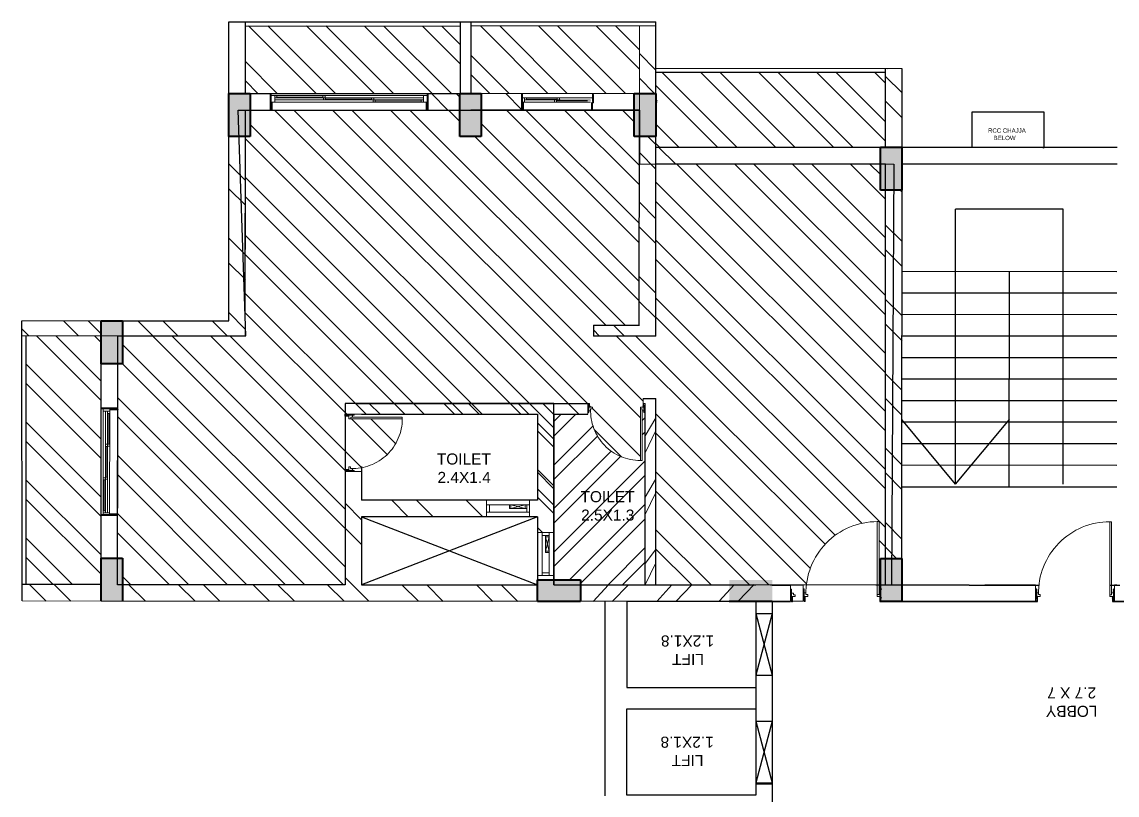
# Model space of a CAD drawing. Header units: metres. Extents: x 29392 to 32022, y 3934 to 33962.
# Drawn here: x 29439.86 to 29455.12, y 4133.98 to 4144.76 of the extents above; entities that cross this region are included whole.
import ezdxf

# ---------------------------------------------------------------- set-up
doc = ezdxf.new("R2010")
doc.units = ezdxf.units.M
doc.linetypes.add('DASHED2', pattern=[9.524999999999999, 6.35, -3.175])
doc.linetypes.add('HIDDEN2', pattern=[4.762499999999999, 3.175, -1.5875])
for name, color, linetype, lineweight in [('COLUMN', 7, 'Continuous', 40), ('DOOR', 7, 'Continuous', 20), ('finiture', 7, 'Continuous', 20), ('text', 7, 'Continuous', 5)]:
    doc.layers.add(name, color=color, linetype=linetype, lineweight=lineweight)
doc.styles.add('Annotative', font='arial.ttf')
doc.styles.get("Standard").update_dxf_attribs({"font": 'arial.ttf'})

msp = doc.modelspace()

# ---------------------------------------------------------------- hatches: boundary and pattern name
h = msp.add_hatch()
h.set_pattern_fill('ANSI31', color=256, scale=0.002, angle=179.9774052925847)
h.set_pattern_definition([(224.9774052925846, (29612.70152854758, 4261.388716914102), (0.004488357020291439, -0.004491898402502061), [])])
h.paths.add_polyline_path([(29447.76232834742, 4139.317852231434, -1), (29447.75032834835, 4139.317856963658), (29447.75036422361, 4139.408829633532), (29447.76236422268, 4139.408824901308)])
h.paths.add_polyline_path([(29447.77435563513, 4139.387046218675), (29447.76235563608, 4139.3870509509), (29447.76236422268, 4139.408824901308), (29447.76237608792, 4139.438912814076), (29447.77437608698, 4139.438908081851)])
h.paths.add_polyline_path([(29448.54330062815, 4139.317544253405, -1), (29448.5313006291, 4139.317548985629), (29448.53133650435, 4139.408521655503), (29448.54333650341, 4139.408516923279)])
h.paths.add_polyline_path([(29448.53132791775, 4139.386747705095), (29448.51932791869, 4139.38675243732), (29448.51934837052, 4139.438614300503), (29448.53134836959, 4139.438609568278)])
h = msp.add_hatch()
h.set_pattern_fill('ANSI31', color=256, scale=0.002, angle=89.97740529258469)
h.set_pattern_definition([(134.9774052925845, (29483.02384148084, 3981.717169228963), (-0.004491898402502061, -0.004488357020291439), [])])
h.paths.add_polyline_path([(29444.48755458879, 4138.505718003289, -1), (29444.48754985657, 4138.493718004218), (29444.39657718671, 4138.493753879477), (29444.39658191893, 4138.505753878548)])
h.paths.add_polyline_path([(29444.41836060156, 4138.517745290999), (29444.41835586933, 4138.505745291943), (29444.39658191893, 4138.505753878548), (29444.36649400616, 4138.505765743779), (29444.36649873838, 4138.517765742836)])
h.paths.add_polyline_path([(29444.48786256682, 4139.286690284018, -1), (29444.4878578346, 4139.274690284961), (29444.39688516472, 4139.27472616022), (29444.39688989695, 4139.286726159276)])
h.paths.add_polyline_path([(29444.41865911514, 4139.274717573622), (29444.41865438291, 4139.262717574551), (29444.36679251972, 4139.26273802638), (29444.36679725196, 4139.274738025451)])
at = {"transparency": 33554669}
h = msp.add_hatch(dxfattribs=at)
h.set_pattern_fill('ANSI32', color=256, scale=0.045)
h.set_pattern_definition([(45, (0, 0), (-0.3030836440860839, 0.303083644086084), []), (45, (0.20205585, 0), (-0.3030836440860839, 0.303083644086084), [])])
h.paths.add_polyline_path([(29448.54330062816, 4139.317544253405, -1), (29448.53130062909, 4139.317548985622), (29448.53130820015, 4139.336747708985), (29448.50630820209, 4139.336757567784), (29448.50603452178, 4138.642757621747), (29448.48103452358, 4138.642767480551, -0.4140415104518819), (29447.78690044272, 4139.337041267713), (29447.76233591848, 4139.337050954789), (29447.76232834741, 4139.317852231434, -1), (29447.75032834835, 4139.317856963651), (29447.75031693604, 4139.288917557969), (29447.27677553901, 4139.289104299992), (29447.27586457489, 4136.979076794298), (29447.64574577863, 4136.979076794298), (29447.64574577863, 4136.908958506563), (29448.54583688237, 4136.908603553784)])
h.paths.add_polyline_path([(29447.61051331893, 4137.718176355536), (29448.42982539929, 4137.717530160626), (29448.43027899887, 4138.292650163653), (29447.61096691851, 4138.293296358564)], flags=24)
h = msp.add_hatch()
h.set_pattern_fill('ANSI31', color=256, scale=0.002, angle=-0.0225947074153732)
h.set_pattern_definition([(44.97740529258455, (29215.54337151002, 4107.038523153496), (-0.004488357020291439, 0.004491898402502061), [])])
h.paths.add_polyline_path([(29453.9929739159, 4136.725964735808), (29454.00497391497, 4136.725960003583), (29454.00502144035, 4136.846475129758, 1), (29453.99302144128, 4136.846479861983)])
h.paths.add_polyline_path([(29454.00495444203, 4136.676580412422), (29454.01695444107, 4136.676575680198), (29454.01698250062, 4136.747729221759), (29454.00498250157, 4136.747733953984)])
h.paths.add_polyline_path([(29455.07342729593, 4136.747312610583), (29455.06142729687, 4136.747317342808), (29455.06139923733, 4136.676163801247), (29455.07339923638, 4136.676159069022)])
h.paths.add_polyline_path([(29455.08546623379, 4136.846049054133, 1), (29455.07346623472, 4136.846053786358), (29455.07341870933, 4136.725538660176), (29455.0854187084, 4136.725533927951)])
at = {"layer": 'COLUMN'}
h = msp.add_hatch(color=256, dxfattribs=at)
h.dxf.hatch_style = 1
h.paths.add_polyline_path([(29443.04383956203, 4143.160757485777), (29442.74383956203, 4143.160757485777), (29442.74383956203, 4143.760757485783), (29443.04383956203, 4143.760757485783)])
h = msp.add_hatch(color=256, dxfattribs=at)
h.dxf.hatch_style = 1
h.paths.add_polyline_path([(29446.26458519145, 4143.161979683122), (29445.96458519145, 4143.161979683122), (29445.96458519145, 4143.761979683128), (29446.26458519145, 4143.761979683128)])
h = msp.add_hatch(color=256, dxfattribs=at)
h.dxf.hatch_style = 1
h.paths.add_polyline_path([(29448.69458519146, 4143.161979683122), (29448.39458519145, 4143.161979683122), (29448.39458519145, 4143.761979683128), (29448.69458519146, 4143.761979683128)])
h = msp.add_hatch(color=256, dxfattribs=at)
h.dxf.hatch_style = 1
h.paths.add_polyline_path([(29452.12615052026, 4142.411979605349), (29451.82615052026, 4142.411979605349), (29451.82615052026, 4143.011979605348), (29452.12615052026, 4143.011979605348)])
h = msp.add_hatch(color=256, dxfattribs=at)
h.dxf.hatch_style = 1
h.paths.add_polyline_path([(29441.2657467708, 4139.990173982114), (29440.9657467708, 4139.990173982114), (29440.9657467708, 4140.590173982113), (29441.2657467708, 4140.590173982113)])
h = msp.add_hatch(color=256, dxfattribs=at)
h.dxf.hatch_style = 1
h.paths.add_polyline_path([(29441.2657467708, 4136.68159276004), (29440.9657467708, 4136.68159276004), (29440.9657467708, 4137.281592760039), (29441.2657467708, 4137.281592760039)])
h = msp.add_hatch(color=256, dxfattribs=at)
h.dxf.hatch_style = 1
h.paths.add_polyline_path([(29452.12614867895, 4136.67731040228), (29451.82614867895, 4136.67731040228), (29451.82614867895, 4137.277310402278), (29452.12614867895, 4137.277310402278)])
h = msp.add_hatch(color=256, dxfattribs=at)
h.dxf.hatch_style = 1
h.paths.add_polyline_path([(29447.04574577863, 4136.679076794295), (29447.04574577863, 4136.979076794298), (29447.64574577863, 4136.979076794298), (29447.64574577863, 4136.679076794295)])
h = msp.add_hatch(color=256, dxfattribs=at)
h.dxf.hatch_style = 1
h.paths.add_polyline_path([(29449.7199741483, 4136.978552072476), (29449.7199741483, 4136.678552072481), (29450.3199741483, 4136.678552072481), (29450.3199741483, 4136.978552072476)])
at = {"layer": 'DOOR'}
h = msp.add_hatch(dxfattribs=at)
h.set_pattern_fill('ANSI31', color=256, scale=0.001, angle=-0.0225947074153732)
h.set_pattern_definition([(44.97740529258455, (29237.46157067645, 4111.171574818865), (-0.002244178510145719, 0.00224594920125103), [])])
h.paths.add_polyline_path([(29443.336511867, 4143.753589835818, 1), (29443.32451186793, 4143.753594568043), (29443.32446434254, 4143.633079441868), (29443.33646434161, 4143.633074709644)])
h.paths.add_polyline_path([(29443.3484679551, 4143.6422354842), (29443.33646795604, 4143.642240216424), (29443.3364240451, 4143.530890597031, 1), (29443.34842404415, 4143.530885864813)])
h.paths.add_polyline_path([(29445.52023627499, 4143.752728679603, 1), (29445.50823627592, 4143.752733411828), (29445.50818875053, 4143.632218285653), (29445.5201887496, 4143.632213553428)])
h.paths.add_polyline_path([(29445.50819236496, 4143.641383792434), (29445.49619236589, 4143.641388524658), (29445.49614845495, 4143.530038905265, 1), (29445.50814845401, 4143.53003417304)])
h = msp.add_hatch(color=256, dxfattribs=at)
h.dxf.hatch_style = 1
h.paths.add_polyline_path([(29445.45820419941, 4143.671403507702), (29445.41820420251, 4143.671419281782), (29445.41820223076, 4143.666419282177), (29445.42703628902, 4143.666415798441), (29445.42702840198, 4143.646415800002), (29445.41819434371, 4143.64641928373), (29445.41819237195, 4143.641419284118), (29445.45819236885, 4143.641403510039)])
h.paths.add_polyline_path([(29444.78540494691, 4143.666668827085), (29444.79820227896, 4143.66666378043), (29444.79820425073, 4143.671663780042), (29444.75820425383, 4143.671679554122), (29444.75819242327, 4143.641679556458), (29444.79819242017, 4143.641663782379), (29444.79819439192, 4143.64666378199), (29444.78539705987, 4143.646668828638)])
h.paths.add_polyline_path([(29444.76461798567, 4143.701677027188), (29444.7246179888, 4143.701692801267), (29444.72461601704, 4143.696692801655), (29444.7334500753, 4143.696689317927), (29444.73344218826, 4143.676689319487), (29444.72460812999, 4143.676692803216), (29444.72460615823, 4143.671692803604), (29444.76460615511, 4143.671677029517)])
h.paths.add_polyline_path([(29444.09181873318, 4143.696942346571), (29444.10461606524, 4143.696937299916), (29444.104618037, 4143.701937299527), (29444.06461804012, 4143.701953073607), (29444.06460620955, 4143.671953075936), (29444.10460620643, 4143.671937301857), (29444.10460817819, 4143.676937301469), (29444.09181084614, 4143.676942348124)])
h.paths.add_polyline_path([(29444.08650338942, 4143.731944445412), (29444.04650339251, 4143.731960219491), (29444.04650142075, 4143.726960219879), (29444.05533547902, 4143.726956736151), (29444.05532759199, 4143.706956737704), (29444.04649353371, 4143.706960221432), (29444.04649156195, 4143.701960221821), (29444.08649155885, 4143.701944447741)])
h.paths.add_polyline_path([(29443.4137041369, 4143.727209764787), (29443.42650146897, 4143.727204718132), (29443.42650344072, 4143.732204717744), (29443.38650344383, 4143.732220491831), (29443.38649161327, 4143.70222049416), (29443.42649161016, 4143.702204720081), (29443.42649358193, 4143.707204719693), (29443.41369624987, 4143.707209766348)])
h = msp.add_hatch(dxfattribs=at)
h.set_pattern_fill('ANSI31', color=256, scale=0.001, angle=-0.0225947074153732)
h.set_pattern_definition([(44.97740529258455, (29254.16317061702, 4111.134988506215), (-0.002244178510145719, 0.00224594920125103), [])])
h.paths.add_polyline_path([(29446.84044273898, 4143.752208053469, 1), (29446.82844273991, 4143.752212785694), (29446.82839521452, 4143.631697659512), (29446.84039521359, 4143.631692927287)])
h.paths.add_polyline_path([(29446.8523988271, 4143.640853701851), (29446.84039882803, 4143.640858434075), (29446.84035491708, 4143.529508814681, 1), (29446.85235491615, 4143.529504082457)])
h.paths.add_polyline_path([(29447.82630495122, 4143.751819276673, 1), (29447.81430495215, 4143.751824008898), (29447.81425742676, 4143.631308882723), (29447.82625742583, 4143.631304150498)])
h.paths.add_polyline_path([(29447.81426104121, 4143.640474389504), (29447.80226104214, 4143.640479121728), (29447.80221713118, 4143.529129502342, 1), (29447.81421713025, 4143.529124770117)])
h = msp.add_hatch(dxfattribs=at)
h.set_pattern_fill('ANSI31', color=256, scale=0.001, angle=-90.02259470741538)
h.set_pattern_definition([(314.9774052925846, (29404.5077694031, 4345.983073498181), (0.002245949201251031, 0.002244178510145719), [])])
h.paths.add_polyline_path([(29440.97329194057, 4137.890185755627, 1), (29440.97328720835, 4137.878185756555), (29441.09380233452, 4137.878138231164), (29441.09380706675, 4137.890138230236)])
h.paths.add_polyline_path([(29441.08464629218, 4137.902141843741), (29441.08464155996, 4137.890141844669), (29441.19599117935, 4137.890097933727, 1), (29441.19599591158, 4137.902097932783)])
h.paths.add_polyline_path([(29440.97387705037, 4139.373910218033, 1), (29440.97387231814, 4139.361910218977), (29441.09438744432, 4139.361862693586), (29441.09439217654, 4139.373862692642)])
h.paths.add_polyline_path([(29441.08522193753, 4139.36186630802), (29441.08521720531, 4139.349866308949), (29441.1965668247, 4139.349822398006, 1), (29441.19657155692, 4139.361822397077)])
at = {"layer": 'text'}
h = msp.add_hatch(dxfattribs=at)
h.set_pattern_fill('ANSI32', color=256, scale=0.077, angle=-90.00000000000001)
h.set_pattern_definition([(314.9999999999999, (25705.78747059502, 33379.78077223834), (0.5186097909917439, 0.5186097909917434), []), (314.9999999999999, (25705.78747059502, 33379.43503222834), (0.5186097909917439, 0.5186097909917434), [])])
h.paths.add_polyline_path([(29452.12802858003, 4142.411979605349), (29452.12600371266, 4137.277310402278), (29451.89600369478, 4137.277310402278), (29451.89802856214, 4142.411979605349)])
h.paths.add_polyline_path([(29446.82630781648, 4143.759282186242), (29446.82621711551, 4143.529282204123), (29446.26458519145, 4143.529503684826), (29446.26458519145, 4143.759503702713)])
h.paths.add_polyline_path([(29445.96458519145, 4143.759622008336), (29445.96458519145, 4143.529621990449), (29445.52228607245, 4143.529796412018), (29445.52237677342, 4143.75979639413)])
h.paths.add_polyline_path([(29448.69757250878, 4143.161979683122), (29448.69722667278, 4140.37854435599), (29447.82722674043, 4140.378887442253), (29447.82728589324, 4140.528887430592), (29448.46610278747, 4140.528635511837), (29448.46714125217, 4143.161979683122)])
h.paths.add_polyline_path([(29449.19708072365, 4143.008347206393), (29449.19699002268, 4142.778347224281), (29448.69752486772, 4142.778544189394), (29448.69755344474, 4143.008544196004)])
h.paths.add_polyline_path([(29440.9657467708, 4140.590173982113), (29440.9657467708, 4140.381461965953), (29439.86199074362, 4140.381414101845), (29439.86178373279, 4140.590173982113)])
h.paths.add_polyline_path([(29440.9657467708, 4136.914599166405), (29440.9657467708, 4136.68159276004), (29439.86565615537, 4136.685032971516), (29439.86542808227, 4136.915033079349)])
h.paths.add_polyline_path([(29444.3658372074, 4136.910251945257), (29444.36646028364, 4138.490251926596), (29444.59646026576, 4138.490161225629), (29444.59630252491, 4138.090161152541), (29446.33781422005, 4138.089474383822), (29446.33772351909, 4137.859474401703), (29444.59621182394, 4137.860161170422), (29444.59583718951, 4136.910161244297), (29447.04574577863, 4136.909195117798), (29447.04574577863, 4136.67919509991), (29441.2657467708, 4136.681474454417), (29441.2657467708, 4136.911474472297)])
h.paths.add_polyline_path([(29447.74686225985, 4139.438918931985), (29447.74680310705, 4139.288918943654), (29447.27677553899, 4139.289104299991), (29447.2761248581, 4137.639104324095), (29447.04612487599, 4137.639195025062), (29447.04621163344, 4137.859195007957), (29446.93772347244, 4137.859237790486), (29446.93781417341, 4138.089237772605), (29447.04630233441, 4138.089194990076), (29447.04677555688, 4139.289195000958), (29444.59680335197, 4139.290161152538), (29444.36680336986, 4139.290251853505), (29444.36686252267, 4139.440251841843), (29444.51686251101, 4139.440192689035)])
h.paths.add_polyline_path([(29452.1286970904, 4144.10719166942), (29452.12826519127, 4143.011979605348), (29451.89826517338, 4143.011979605348), (29451.8986971081, 4144.10728190394), (29451.92867572088, 4144.107270081811)])
h.paths.add_polyline_path([(29448.69776383469, 4144.701852090759), (29448.69764705752, 4143.761979683128), (29448.46737786341, 4143.761979683128), (29448.4677485398, 4144.701942797765)])
h.paths.add_polyline_path([(29442.97535803235, 4140.530732584433), (29442.97543462581, 4140.53073255685), (29442.97540885837, 4140.659617498946), (29442.97639518808, 4143.160757485777), (29442.74639517019, 4143.160757485777), (29442.74538145529, 4140.590173982113), (29441.2657467708, 4140.590173982113), (29441.2657467708, 4140.38147497538), (29442.97529890644, 4140.380800809973)])
h = msp.add_hatch(dxfattribs=at)
h.set_pattern_fill('ANSI32', color=256, scale=0.06, angle=-90.00000000000001)
h.set_pattern_definition([(314.9999999999999, (25788.73519781897, 33743.21432530724), (0.4041115254481121, 0.4041115254481118), []), (314.9999999999999, (25788.73519781897, 33742.94491750723), (0.4041115254481121, 0.4041115254481118), [])])
h.paths.add_polyline_path([(29447.77437608698, 4139.438908081851), (29447.77435563513, 4139.387046218675), (29447.81235563218, 4139.387031233302), (29447.81234577339, 4139.362031235243), (29447.78734577533, 4139.362041094042), (29447.78732637948, 4139.312856967641, 0.4038763918748877), (29448.48103452373, 4138.642767480553), (29448.48131806284, 4139.361767424642), (29448.48132792165, 4139.3867674227), (29448.51932791869, 4139.38675243732), (29448.51934837052, 4139.43861430051), (29448.51932076592, 4139.438614311395), (29448.51934837052, 4139.508614201754), (29448.69686218599, 4139.508544198812), (29448.69583687071, 4136.908544400983), (29450.2945562321, 4136.908544400983), (29450.75176627159, 4136.907813174796), (29450.57335763362, 4136.907852486613), (29450.5771101251, 4136.844279642057, -1), (29450.58911012417, 4136.844274909832), (29450.58909090298, 4136.795533730168), (29450.61409090104, 4136.795523871369), (29450.61408104224, 4136.770523873311), (29450.63908104029, 4136.770514014512), (29450.63907118149, 4136.745514016453), (29450.60492566282, 4136.681638469934), (29450.77567719104, 4136.681917530193), (29450.77570362804, 4136.748956612479), (29450.7517425687, 4136.847707252702), (29450.78842690605, 4136.798210574918, -0.4142135623801574), (29451.78255973633, 4137.791559637801), (29451.80755973446, 4137.791549779002), (29451.8073569431, 4137.277310402278), (29451.89600369478, 4137.277310402278), (29451.89802856214, 4142.411979605349), (29451.82615052026, 4142.411979605349), (29451.82615052026, 4142.777310409423), (29448.69752486772, 4142.778544189394), (29448.69722667278, 4140.37854435599), (29447.82722674043, 4140.378887442253), (29447.82728589324, 4140.528887430592), (29448.46610278747, 4140.528635511837), (29448.46714125217, 4143.161979683122), (29448.39458519145, 4143.161979683122), (29448.39458519145, 4143.528663714947), (29446.26458519145, 4143.529503684826), (29446.26458519145, 4143.161979683122), (29445.96458519145, 4143.161979683122), (29445.96458519145, 4143.529621990449), (29443.04383956203, 4143.530773792503), (29443.04383956203, 4143.160757485777), (29442.97639518808, 4143.160757485777), (29442.97540885837, 4140.659617498946), (29442.97529890644, 4140.38080080998), (29441.2657467708, 4140.38147497538), (29441.2657467708, 4139.990173982114), (29441.19705153449, 4139.990173982114), (29441.19598339991, 4137.281592760039), (29441.2657467708, 4137.281592760039), (29441.2657467708, 4136.911474472297), (29444.3658372074, 4136.910251945257), (29444.36647113378, 4138.517765753721), (29444.41836060156, 4138.517745290999), (29444.41837558693, 4138.555745288046), (29444.44337558499, 4138.555735429247), (29444.44336572618, 4138.530735431195), (29444.49254985214, 4138.530716035333, 0.4038763920556153), (29445.16263933967, 4139.224424179592), (29444.44363939558, 4139.224707718706), (29444.41863939753, 4139.224717577505), (29444.35041982147, 4139.274744483926), (29444.36679725195, 4139.274738025451), (29444.36680336986, 4139.290251853505), (29444.59680335197, 4139.290161152538), (29447.04677555688, 4139.289195000958), (29447.04630233441, 4138.089194990076), (29446.93781417341, 4138.089237772605), (29446.93772347244, 4137.859237790486), (29447.04621163344, 4137.859195007957), (29447.04612487599, 4137.639195025062), (29447.2761248581, 4137.639104324095), (29447.27677553899, 4139.289104299991), (29447.75031693604, 4139.288917557969), (29447.75037608884, 4139.4389175463)])
h.paths.add_polyline_path([(29451.82615052026, 4143.007310427303), (29451.82615052026, 4143.011979605348), (29451.89826517338, 4143.011979605348), (29451.89867585643, 4144.05339179968), (29448.69768342171, 4144.054654117659), (29448.69755344474, 4143.008544196004)])
h.paths.add_polyline_path([(29448.39458519145, 4143.761979683128), (29448.46737786341, 4143.761979683128), (29448.4677485398, 4144.701942797765), (29446.11774872252, 4144.702869525041), (29446.11737768068, 4143.761979683128), (29446.26458519145, 4143.761979683128), (29448.39458519145, 4143.758745551735)])
h.paths.add_polyline_path([(29445.96458519145, 4143.759622008336), (29445.96458519145, 4143.761979683128), (29445.96758626934, 4144.701745322709), (29442.97700334489, 4144.702924665238), (29442.97663181621, 4143.760800313896)])
h.paths.add_polyline_path([(29440.9657467708, 4136.914599166405), (29440.9657467708, 4137.281592760039), (29440.9657467708, 4140.381461965953), (29439.92243900822, 4140.381416723169), (29439.92243900822, 4136.915010596975)])

# ---------------------------------------------------------------- linework, layer by layer
for p, q in [((29442.74538145529, 4140.590174005549), (29442.74702571957, 4144.759707881109)), ((29442.74702571957, 4144.759707881109), (29448.69777087858, 4144.758544248689)), ((29442.97663134967, 4143.7596172579), (29442.97702570169, 4144.759617180149)), ((29442.97700334489, 4144.702924665238), (29445.9677482675, 4144.701745258826)), ((29445.96777109085, 4144.759620829725), (29445.96737673882, 4143.759620907484)), ((29446.11777107919, 4144.759561676918), (29446.11737672716, 4143.759561754676)), ((29448.69774852191, 4144.701852096798), (29446.11774872251, 4144.702869525041)), ((29448.69722667278, 4140.37854435599), (29448.69777087858, 4144.758544248689)), ((29451.92867572088, 4144.107270081811), (29448.69751454976, 4144.108544296876)), ((29452.1286970904, 4144.10719166942), (29448.69751454976, 4144.108544296869)), ((29451.89826332105, 4143.007282455917), (29451.89869710828, 4144.107282370387)), ((29452.12576705483, 4136.677192247153), (29452.1286970904, 4144.10719166942)), ((29451.89867585643, 4144.05339179968), (29448.69293612272, 4144.05465598977)), ((29442.87737697909, 4143.760839455244), (29445.96737673882, 4143.759620907484)), ((29448.46737654442, 4143.758635027414), (29446.11737672716, 4143.759561754676)), ((29442.87728627813, 4143.530839473133), (29445.96728603786, 4143.529620925365)), ((29442.97540885837, 4140.659617498946), (29442.9765406487, 4143.529617275788)), ((29448.46728584347, 4143.528635045295), (29446.11728602619, 4143.529561772557)), ((29448.46610278747, 4140.528635511837), (29448.46728584347, 4143.528635045295)), ((29451.89708051371, 4143.007282455917), (29448.69708076253, 4143.008544382406)), ((29455.12398506187, 4143.006139612597), (29452.12398529514, 4143.00732266868)), ((29451.89698981274, 4142.777282473806), (29448.69699006157, 4142.778544400295)), ((29451.89585777368, 4136.907282930239), (29451.89817262008, 4142.777282473806)), ((29455.12389436091, 4142.776139630478), (29452.12389459418, 4142.777322686568)), ((29452.87331787656, 4138.314583390318), (29452.87331787656, 4142.149753322105)), ((29454.37331787656, 4142.149753322105), (29452.87331787656, 4142.149753322105)), ((29454.37331787656, 4138.314583390318), (29454.37331787656, 4142.149753322105)), ((29455.12330283286, 4141.276139747119), (29452.12330306613, 4141.277322803202)), ((29453.62211989342, 4138.276731508427), (29453.6233029495, 4141.27673127516)), ((29455.12318452726, 4140.976139770442), (29452.12318476052, 4140.977322826526)), ((29439.86565615537, 4136.685032971516), (29439.86178373279, 4140.590173982113)), ((29440.9657467708, 4136.68159276004), (29440.9657467708, 4140.590173982113)), ((29440.9657467708, 4140.590173982113), (29442.74544089096, 4140.590173982113)), ((29455.12306622165, 4140.676139793773), (29452.12306645491, 4140.677322849857)), ((29447.82728589324, 4140.528887430592), (29447.82722674043, 4140.378887442253)), ((29447.82728589324, 4140.528887430592), (29448.46728584347, 4140.528635045295)), ((29439.92243900822, 4136.915010596967), (29439.92243900822, 4140.38147497538)), ((29441.19583745388, 4136.911502041185), (29441.1972058555, 4140.381502004631)), ((29448.69722667278, 4140.37854435599), (29447.82722674043, 4140.378887442253)), ((29455.12294791604, 4140.376139817097), (29452.12294814931, 4140.377322873181)), ((29455.12282961043, 4140.076139840428), (29452.12282984371, 4140.077322896504)), ((29455.12271130482, 4139.776139863752), (29452.12271153809, 4139.777322919836)), ((29448.51934837052, 4139.508614201754), (29448.69686218599, 4139.508544198812)), ((29448.69583687071, 4136.908544400983), (29448.69686218599, 4139.508544198812)), ((29444.36686252267, 4139.440251841843), (29444.36679251972, 4139.26273802638)), ((29444.51686251101, 4139.440192689035), (29447.77437608698, 4139.438908081851)), ((29448.54583688237, 4136.908603553784), (29448.54680304484, 4139.358603363282)), ((29455.12259299921, 4139.476139887076), (29452.12259323248, 4139.477322943159)), ((29444.36679251974, 4139.26273802638), (29444.36680336986, 4139.290251853505)), ((29444.59680335197, 4139.290161152538), (29447.04680316147, 4139.289194990073)), ((29447.04677555688, 4139.289195000958), (29447.04630233441, 4138.089194990076)), ((29447.27677553899, 4139.289104299991), (29447.27583698112, 4136.909104380858)), ((29447.27680314358, 4139.289104289106), (29447.75031693604, 4139.288917557969)), ((29452.87331787656, 4138.314583390318), (29452.12331787656, 4139.214583390312)), ((29452.87331787656, 4138.314583390318), (29453.62331787656, 4139.214583390312)), ((29455.12247469361, 4139.176139910407), (29452.12247492687, 4139.17732296649)), ((29455.122356388, 4138.876139933731), (29452.12235662127, 4138.877322989814)), ((29444.36649873838, 4138.587765644086), (29444.3658372074, 4136.910251945257)), ((29444.59648787035, 4138.560161115995), (29444.59630252491, 4138.090161152541)), ((29455.12223808239, 4138.576139957062), (29452.12223831566, 4138.577323013145)), ((29452.12212001006, 4138.277323036469), (29455.12211977678, 4138.276139980386)), ((29447.04630233441, 4138.089194990076), (29444.59630252491, 4138.090161152541)), ((29444.59621182394, 4137.860161170422), (29444.59583718951, 4136.910161244297)), ((29447.04621163344, 4137.859195007957), (29444.59583718951, 4136.910161244297)), ((29447.04621163344, 4137.859195007957), (29444.59621182394, 4137.860161170422)), ((29444.59621182394, 4137.860161170422), (29447.04583699901, 4136.909195081826)), ((29447.04621163344, 4137.859195007957), (29447.04583699901, 4136.909195081826)), ((29440.9657467708, 4136.914599166405), (29439.86574685634, 4136.915032953642)), ((29444.3658372074, 4136.910251945257), (29441.19583745388, 4136.911502041185)), ((29444.59583718951, 4136.910161244297), (29447.04583699901, 4136.909195081826)), ((29447.27583698112, 4136.909104380858), (29448.54583688237, 4136.908603553784)), ((29450.09120912, 4136.905404673926), (29447.99120912, 4136.905404673926)), ((29450.29467509076, 4136.907913893483), (29450.75176627159, 4136.907813174796)), ((29450.32006404758, 4136.90448628283), (29450.57335626676, 4136.904386396527)), ((29453.06465759922, 4136.906339390654), (29451.76474809802, 4136.906497095792)), ((29453.06465759922, 4136.906339390654), (29454.03578454654, 4136.906339390654)), ((29453.98926758294, 4136.906586616453), (29453.27951490079, 4136.906866508885)), ((29455.0234900046, 4136.906339390654), (29455.16465759922, 4136.906339390654)), ((29455.1215795145, 4136.90614008691), (29455.0892674974, 4136.906152829222)), ((29448.70862787306, 4136.678539338936), (29440.9657467708, 4136.68159276004)), ((29447.99111928802, 4133.968315794111), (29447.99111976678, 4136.67882228973)), ((29450.09123529099, 4136.678552072481), (29448.29120912001, 4136.678552072481)), ((29448.29120912001, 4136.678552072481), (29448.29120912001, 4135.478552072484)), ((29450.75167717371, 4136.681878306816), (29448.70862787306, 4136.678539338936)), ((29450.09123529099, 4136.678552072481), (29450.09123529095, 4135.478552072484)), ((29450.3199741483, 4136.678552072481), (29450.3199741483, 4133.740519368635)), ((29450.3199741483, 4136.678552072481), (29450.57326716914, 4136.678452185857)), ((29451.82012036475, 4136.677391191966), (29454.01695445985, 4136.676623296742)), ((29451.82012036475, 4136.677391191966), (29452.1214890468, 4136.677323160882)), ((29454.01695444107, 4136.676575680198), (29451.89148906469, 4136.677413861849)), ((29455.35148879566, 4136.676049403832), (29455.06139923733, 4136.676163801247)), ((29455.06139927456, 4136.676258214931), (29455.43434427869, 4136.676127853389)), ((29450.09120912, 4136.508968366048), (29450.31997334662, 4136.508968366048)), ((29450.09120912, 4136.508968366048), (29450.31997334662, 4135.648135778916)), ((29450.31997334662, 4136.508968366048), (29450.09120912, 4135.648135778916)), ((29450.09120912, 4135.648135778916), (29450.31997334662, 4135.648135778916)), ((29448.29120912001, 4135.478552072484), (29450.09123529095, 4135.478552072484)), ((29450.09123529095, 4135.478552072484), (29450.09123529095, 4135.178552072481)), ((29448.29120912001, 4135.178552072481), (29450.09120912, 4135.178552072481)), ((29448.29120912001, 4133.978552072484), (29448.29120912001, 4135.178552072481)), ((29450.09120912, 4135.178552072481), (29450.09120912, 4133.978552072484)), ((29450.09120912, 4135.008968366048), (29450.31997334662, 4135.008968366048)), ((29450.09120912, 4135.008968366048), (29450.31997334662, 4134.148135778916)), ((29450.31997334662, 4135.008968366048), (29450.09120912, 4134.148135778916)), ((29450.09120912, 4134.148135778916), (29450.31997334662, 4134.148135778916)), ((29450.09120912, 4134.134752119528), (29450.31997334662, 4134.134752119528)), ((29450.0912352909, 4133.978552072484), (29448.29120912001, 4133.978552072484))]:
    msp.add_line(p, q)
at = {"color": 251, "true_color": 0x636466}
for p, q in [((29453.10570341254, 4143.006935526119), (29453.10497821497, 4143.506732962787)), ((29453.10497821497, 4143.506732962787), (29454.10497821497, 4143.506732962787)), ((29454.10497821497, 4143.506732962787), (29454.10570130719, 4143.00838650604))]:
    msp.add_line(p, q, dxfattribs=at)
msp.add_lwpolyline([(29441.1972058555, 4140.381502004631), (29442.98092463866, 4140.380798591461), (29442.87804040463, 4143.530839175751), (29448.36315940064, 4143.528676107762), (29448.46728584347, 4143.528635045295), (29448.46699007944, 4142.778635101259), (29452.01258120738, 4142.777236890103), (29451.98283936901, 4136.906470636939), (29447.2758366745, 4136.90832685314), (29447.27683469181, 4139.439104288324), (29444.36686252267, 4139.440251841843), (29444.365864812, 4136.910251934371), (29441.19583745388, 4136.911502041185), (29441.19720585551, 4140.381502004631)])
at = {"layer": 'COLUMN'}
for p, q in [((29442.74383956203, 4143.760757485783), (29443.04383956203, 4143.760757485783)), ((29442.74383956203, 4143.160757485777), (29442.74383956203, 4143.760757485783)), ((29443.04383956203, 4143.760757485783), (29443.04383956203, 4143.160757485777)), ((29445.96458519145, 4143.761979683128), (29446.26458519145, 4143.761979683128)), ((29445.96458519145, 4143.161979683122), (29445.96458519145, 4143.761979683128)), ((29446.26458519145, 4143.761979683128), (29446.26458519145, 4143.161979683122)), ((29448.39458519145, 4143.761979683128), (29448.69458519146, 4143.761979683128)), ((29448.39458519145, 4143.161979683122), (29448.39458519145, 4143.761979683128)), ((29448.69458519146, 4143.761979683128), (29448.69458519146, 4143.161979683122)), ((29443.04383956203, 4143.160757485777), (29442.74383956203, 4143.160757485777)), ((29446.26458519145, 4143.161979683122), (29445.96458519145, 4143.161979683122)), ((29448.69458519146, 4143.161979683122), (29448.39458519145, 4143.161979683122)), ((29451.82615052026, 4143.011979605348), (29452.12615052026, 4143.011979605348)), ((29451.82615052026, 4142.411979605349), (29451.82615052026, 4143.011979605348)), ((29452.12615052026, 4143.011979605348), (29452.12615052026, 4142.411979605349)), ((29452.12615052026, 4142.411979605349), (29451.82615052026, 4142.411979605349)), ((29440.9657467708, 4140.590173982113), (29441.2657467708, 4140.590173982113)), ((29440.9657467708, 4139.990173982114), (29440.9657467708, 4140.590173982113)), ((29441.2657467708, 4140.590173982113), (29441.2657467708, 4139.990173982114)), ((29441.2657467708, 4139.990173982114), (29440.9657467708, 4139.990173982114)), ((29440.9657467708, 4137.281592760039), (29441.2657467708, 4137.281592760039)), ((29440.9657467708, 4136.68159276004), (29440.9657467708, 4137.281592760039)), ((29441.2657467708, 4137.281592760039), (29441.2657467708, 4136.68159276004)), ((29451.82614867895, 4137.277310402278), (29452.12614867895, 4137.277310402278)), ((29451.82614867895, 4136.67731040228), (29451.82614867895, 4137.277310402278)), ((29452.12614867895, 4137.277310402278), (29452.12614867895, 4136.67731040228)), ((29447.04574577863, 4136.679076794295), (29447.04574577863, 4136.979076794298)), ((29447.04574577863, 4136.979076794298), (29447.64574577863, 4136.979076794298)), ((29447.64574577863, 4136.979076794298), (29447.64574577863, 4136.679076794295)), ((29447.64574577863, 4136.679076794295), (29447.04574577863, 4136.679076794295)), ((29450.3199741483, 4136.678552072481), (29449.7199741483, 4136.678552072481)), ((29452.12614867895, 4136.67731040228), (29451.82614867895, 4136.67731040228))]:
    msp.add_line(p, q, dxfattribs=at)
at = {"layer": 'DOOR'}
for p, q in [((29443.32237694448, 4143.760663968591), (29443.32228624351, 4143.530663986479)), ((29443.32446434254, 4143.633079441868), (29443.32451186793, 4143.753594568043)), ((29443.33646434161, 4143.633074709644), (29443.32446434254, 4143.633079441868)), ((29443.3364240451, 4143.530890597031), (29443.336511867, 4143.753589835818)), ((29443.33646795604, 4143.642240216424), (29443.33650344772, 4143.732240209429)), ((29443.33646795604, 4143.642240216424), (29443.3614679541, 4143.642230357626)), ((29445.50819236496, 4143.641383792434), (29443.33646795604, 4143.642240216424)), ((29443.33650344772, 4143.732240209429), (29445.50822785665, 4143.731383785438)), ((29443.3484679551, 4143.6422354842), (29443.34842404415, 4143.530885864813)), ((29443.36150344578, 4143.73223035063), (29443.8615034069, 4143.732033174616)), ((29443.38646795214, 4143.642220498827), (29443.38650344383, 4143.732220491831)), ((29443.3864797827, 4143.67222049649), (29445.45820419941, 4143.671403507702)), ((29443.38650344383, 4143.732220491831), (29443.38649161327, 4143.70222049416)), ((29443.38649161327, 4143.70222049416), (29445.45821602997, 4143.701403505373)), ((29443.38649161327, 4143.70222049416), (29443.40649161171, 4143.702212607117)), ((29443.38649161327, 4143.70222049416), (29443.42649161016, 4143.702204720081)), ((29443.38650344383, 4143.732220491831), (29443.43650343995, 4143.732200774226)), ((29443.4137041369, 4143.727209764787), (29443.41369624987, 4143.707209766348)), ((29443.41369624987, 4143.707209766348), (29444.05532759199, 4143.706956737704)), ((29443.4137041369, 4143.727209764787), (29444.05533547902, 4143.726956736151)), ((29443.42649161016, 4143.702204720081), (29443.42649358193, 4143.707204719693)), ((29443.42650146897, 4143.727204718132), (29443.42650344072, 4143.732204717744)), ((29443.86149157634, 4143.702033176945), (29444.36149153746, 4143.701836000932)), ((29444.04649156195, 4143.701960221821), (29444.04649353371, 4143.706960221432)), ((29444.04650142075, 4143.726960219879), (29444.04650339251, 4143.731960219491)), ((29444.05533547902, 4143.726956736151), (29444.05532759199, 4143.706956737704)), ((29444.06461804012, 4143.701953073607), (29444.06460620955, 4143.671953075936)), ((29444.08650338942, 4143.731944445412), (29444.08649155885, 4143.701944447741)), ((29444.09181873318, 4143.696942346571), (29444.09181084614, 4143.676942348124)), ((29444.09181084614, 4143.676942348124), (29444.73344218826, 4143.676689319487)), ((29444.09181873318, 4143.696942346571), (29444.7334500753, 4143.696689317927)), ((29444.10460620643, 4143.671937301857), (29444.10460817819, 4143.676937301469)), ((29444.10461606524, 4143.696937299916), (29444.104618037, 4143.701937299527)), ((29445.45820419941, 4143.671403507702), (29444.27820429115, 4143.671868843099)), ((29444.72460615823, 4143.671692803604), (29444.72460812999, 4143.676692803216)), ((29444.72461601704, 4143.696692801655), (29444.7246179888, 4143.701692801267)), ((29444.7334500753, 4143.696689317927), (29444.73344218826, 4143.676689319487)), ((29444.77819242172, 4143.641671669415), (29444.73819242483, 4143.641687443494)), ((29444.75819242327, 4143.641679556458), (29444.75820425383, 4143.671679554122)), ((29444.79819242017, 4143.641663782379), (29444.75819242327, 4143.641679556458)), ((29444.76461798567, 4143.701677027188), (29444.76460615511, 4143.671677029517)), ((29444.78540494691, 4143.666668827085), (29444.78539705987, 4143.646668828638)), ((29444.78539705987, 4143.646668828638), (29445.42702840198, 4143.646415800002)), ((29444.78540494691, 4143.666668827085), (29445.42703628902, 4143.666415798441)), ((29444.79819242017, 4143.641663782379), (29444.79819439192, 4143.64666378199)), ((29444.79820227896, 4143.66666378043), (29444.79820425073, 4143.671663780042)), ((29445.41819237195, 4143.641419284118), (29445.41819434371, 4143.64641928373)), ((29445.45819236885, 4143.641403510039), (29445.41819237195, 4143.641419284118)), ((29445.41820223076, 4143.666419282177), (29445.41820420251, 4143.671419281782)), ((29445.42703628902, 4143.666415798441), (29445.42702840198, 4143.646415800002)), ((29445.45819236885, 4143.641403510039), (29445.45822786053, 4143.731403503036)), ((29445.50819236496, 4143.641383792434), (29445.45819236885, 4143.641403510039)), ((29445.50819236496, 4143.641383792434), (29445.4831923669, 4143.64139365124)), ((29445.49619236589, 4143.641388524658), (29445.49614845495, 4143.530038905265)), ((29445.50814845401, 4143.53003417304), (29445.50823627592, 4143.752733411828)), ((29445.50818875053, 4143.632218285653), (29445.52018874959, 4143.632213553428)), ((29445.50819733713, 4143.653992236053), (29445.5082328288, 4143.743992229058)), ((29445.5201887496, 4143.632213553428), (29445.52023627499, 4143.752728679603)), ((29445.52228607245, 4143.529796412018), (29445.52237677342, 4143.759796394137)), ((29446.82630781648, 4143.759282186242), (29446.82621711551, 4143.529282204123)), ((29446.82839521452, 4143.631697659512), (29446.82844273991, 4143.752212785694)), ((29446.84039521359, 4143.631692927287), (29446.82839521452, 4143.631697659512)), ((29446.84035491708, 4143.529508814681), (29446.84044273898, 4143.752208053469)), ((29446.84039882803, 4143.640858434075), (29446.84043431971, 4143.73085842708)), ((29446.84039882803, 4143.640858434075), (29447.78426104354, 4143.640486220065)), ((29446.84042248915, 4143.700858429409), (29447.81428470233, 4143.700474384845)), ((29446.8523988271, 4143.640853701851), (29446.85235491615, 4143.529504082457)), ((29446.8653988261, 4143.640848575276), (29446.86542248722, 4143.70084857061)), ((29446.86542248722, 4143.70084857061), (29446.86541065666, 4143.67084857294)), ((29446.86541065666, 4143.67084857294), (29446.90541065354, 4143.67083279886)), ((29446.86541065666, 4143.67084857294), (29447.7842728741, 4143.670486217736)), ((29446.86541065666, 4143.67084857294), (29446.88541065509, 4143.670840685903)), ((29446.86542248722, 4143.70084857061), (29446.91542248333, 4143.700828853005)), ((29446.86542248722, 4143.70084857061), (29447.36542244834, 4143.700651394596)), ((29446.89262318028, 4143.695837843574), (29446.89261529325, 4143.675837845127)), ((29446.89261529325, 4143.675837845127), (29447.32202366391, 4143.67566850705)), ((29446.89262318028, 4143.695837843574), (29447.32203155096, 4143.695668505497)), ((29446.90541065354, 4143.67083279886), (29446.9054126253, 4143.675832798472)), ((29446.90542051235, 4143.695832796919), (29446.9054224841, 4143.70083279653)), ((29447.28571176118, 4143.670682826334), (29447.28569993062, 4143.640682828671)), ((29447.28569993062, 4143.640682828671), (29447.32569992751, 4143.640667054584)), ((29447.30612701571, 4143.670674775538), (29447.28612701728, 4143.670682662581)), ((29447.31291245425, 4143.665672099298), (29447.31290456722, 4143.645672100851)), ((29447.31290456722, 4143.645672100851), (29447.74231293787, 4143.645502762774)), ((29447.31291245425, 4143.665672099298), (29447.74232082492, 4143.665502761221)), ((29447.31318763388, 4143.670671991167), (29447.31318960564, 4143.675671990779)), ((29447.35318763078, 4143.670656217088), (29447.31318763388, 4143.670671991167)), ((29447.31319749269, 4143.695671989226), (29447.31319946444, 4143.700671988838)), ((29447.32203155096, 4143.695668505497), (29447.32202366391, 4143.67566850705)), ((29447.32569992751, 4143.640667054584), (29447.32570189928, 4143.645667054196)), ((29447.32570978632, 4143.665667052643), (29447.32571175807, 4143.670667052254)), ((29447.35319946134, 4143.700656214758), (29447.35318763078, 4143.670656217088)), ((29447.36541061778, 4143.670651396926), (29447.7842728741, 4143.670486217736)), ((29448.7146384872, 4143.640119323813), (29448.71464045897, 4143.645119323424)), ((29448.71464834601, 4143.665119321864), (29448.71465031776, 4143.670119321476)), ((29441.19680931795, 4139.37596001551), (29440.96680933583, 4139.376050716477)), ((29441.19657155692, 4139.361822397077), (29440.97387231814, 4139.361910218977)), ((29441.09439217654, 4139.373862692642), (29440.97387705037, 4139.373910218033)), ((29441.07261349391, 4139.361871280191), (29440.98261350091, 4139.361906771876)), ((29440.99464156696, 4137.890177336354), (29440.99522194453, 4139.361901799704)), ((29440.99522194453, 4139.361901799704), (29440.99521011397, 4139.331901802034)), ((29441.08522193753, 4139.36186630802), (29441.08464155996, 4137.890141844669)), ((29441.09438744432, 4139.361862693586), (29441.09439217654, 4139.373862692642)), ((29447.75031670958, 4139.288343304426), (29447.75037608884, 4139.4389175463)), ((29447.75036422361, 4139.408829633532), (29447.75032834835, 4139.317856963658)), ((29447.76236422268, 4139.408824901308), (29447.75036422361, 4139.408829633532)), ((29447.76237608792, 4139.438912814076), (29447.76232834742, 4139.317852231434)), ((29447.81235563218, 4139.387031233302), (29447.76235563608, 4139.3870509509)), ((29447.76235563608, 4139.3870509509), (29447.77435563513, 4139.387046218675)), ((29447.76237608792, 4139.438912814076), (29447.77437608698, 4139.438908081851)), ((29447.77435563513, 4139.387046218675), (29447.77437608698, 4139.438908081851)), ((29447.78733591654, 4139.337041095983), (29447.78734577533, 4139.362041094042)), ((29447.81234577339, 4139.362031235243), (29447.78734577533, 4139.362041094042)), ((29447.81235563218, 4139.387031233302), (29447.81234577339, 4139.362031235243)), ((29448.48103452373, 4138.642767480553), (29448.48131806284, 4139.361767424642)), ((29448.48132792165, 4139.3867674227), (29448.48131806284, 4139.361767424642)), ((29448.48131806284, 4139.361767424642), (29448.50631806088, 4139.361757565843)), ((29448.48132792165, 4139.3867674227), (29448.53132791775, 4139.386747705095)), ((29448.50631806088, 4139.361757565843), (29448.50603452178, 4138.642757621747)), ((29448.50630820209, 4139.336757567784), (29448.50631806088, 4139.361757565843)), ((29448.51932791869, 4139.38675243732), (29448.51934837052, 4139.438614300503)), ((29448.53132791775, 4139.386747705095), (29448.51932791869, 4139.38675243732)), ((29448.53134836959, 4139.438609568278), (29448.51934837052, 4139.438614300503)), ((29448.53134836959, 4139.438609568278), (29448.5313006291, 4139.317548985629)), ((29448.53133650435, 4139.408521655503), (29448.54333650341, 4139.408516923279)), ((29448.54333650341, 4139.408516923279), (29448.54330062815, 4139.317544253405)), ((29448.54686219765, 4139.43860345037), (29448.54680304484, 4139.288603462031)), ((29440.99521011397, 4139.331901802034), (29441.08521010697, 4139.331866310349)), ((29441.02465142343, 4137.915165503851), (29441.02521011163, 4139.331889971472)), ((29441.05465142109, 4137.915153673275), (29441.05521010931, 4139.331878140911)), ((29441.05521010931, 4139.331878140911), (29441.05501293329, 4138.831878179793)), ((29441.06019433484, 4139.291876172261), (29441.05519433523, 4139.291878144017)), ((29441.06002848049, 4138.871301859857), (29441.06019781857, 4139.300710230535)), ((29441.06019781857, 4139.300710230535), (29441.08019781701, 4139.300702343484)), ((29441.08002847894, 4138.871293972821), (29441.08019781701, 4139.300702343484)), ((29441.08519433289, 4139.291866313455), (29441.08019433328, 4139.291868285225)), ((29441.08521010697, 4139.331866310349), (29441.08519433289, 4139.291866313455)), ((29441.08521720531, 4139.349866308949), (29441.1965668247, 4139.349822398006)), ((29444.36679725196, 4139.274738025451), (29444.36679251972, 4139.26273802638)), ((29444.41865438291, 4139.262717574551), (29444.36679251972, 4139.26273802638)), ((29444.36679725196, 4139.274738025451), (29444.4878578346, 4139.274690284961)), ((29444.36680336986, 4139.290251853505), (29444.59680335197, 4139.290161152538)), ((29444.39688516472, 4139.27472616022), (29444.39688989695, 4139.286726159276)), ((29444.39688989695, 4139.286726159276), (29444.48786256682, 4139.286690284018)), ((29444.41863939753, 4139.224717577505), (29444.41865911514, 4139.274717573622)), ((29444.41863939753, 4139.224717577505), (29444.44363939558, 4139.224707718706)), ((29444.41865911514, 4139.274717573622), (29444.41865438291, 4139.262717574551)), ((29444.44363939558, 4139.224707718706), (29444.44364925439, 4139.24970771675)), ((29445.16263933969, 4139.224424179592), (29444.44363939558, 4139.224707718706)), ((29444.46864925245, 4139.249697857951), (29444.44364925439, 4139.24970771675)), ((29444.44364925439, 4139.24970771675), (29445.16264919848, 4139.249424177644)), ((29444.46864925245, 4139.249697857951), (29444.46865911124, 4139.274697856017)), ((29445.16264919848, 4139.249424177644), (29445.16263933969, 4139.224424179592)), ((29447.78733591654, 4139.337041095983), (29447.76233591848, 4139.337050954789)), ((29448.50630820209, 4139.336757567784), (29448.53130820015, 4139.336747708985)), ((29441.02484859945, 4138.415165464969), (29441.02504577546, 4138.915165426086)), ((29441.03001230986, 4138.830302228896), (29441.02501231026, 4138.830304200666)), ((29441.02502808434, 4138.87030419756), (29441.055028082, 4138.870292366999)), ((29441.02984645552, 4138.409727916507), (29441.0300157936, 4138.83913628717)), ((29441.0300157936, 4138.83913628717), (29441.05001579204, 4138.839128400134)), ((29441.04984645396, 4138.409720029456), (29441.05001579204, 4138.839128400134)), ((29441.05501230792, 4138.830292370105), (29441.05001230831, 4138.83029434186)), ((29441.08501775112, 4138.844089336235), (29441.05501775345, 4138.844101166796)), ((29441.06003352714, 4138.884099191921), (29441.05503352753, 4138.884101163676)), ((29441.06002848049, 4138.871301859857), (29441.08002847894, 4138.871293972821)), ((29441.0850335252, 4138.884089333114), (29441.08003352559, 4138.88409130487)), ((29441.0850335252, 4138.884089333114), (29441.08501775112, 4138.844089336235)), ((29448.50603452178, 4138.642757621747), (29448.48103452373, 4138.642767480553)), ((29444.59648787035, 4138.490161214744), (29444.36648788824, 4138.490251915711)), ((29444.36649400616, 4138.505765743779), (29444.36649873838, 4138.517765742836)), ((29444.36649400616, 4138.505765743779), (29444.48755458879, 4138.505718003289)), ((29444.41836060156, 4138.517745290999), (29444.36649873838, 4138.517765742836)), ((29444.39658191893, 4138.505753878548), (29444.39657718671, 4138.493753879477)), ((29444.39657718671, 4138.493753879477), (29444.48754985657, 4138.493718004218)), ((29444.41837558693, 4138.555745288046), (29444.41835586933, 4138.505745291943)), ((29444.41835586933, 4138.505745291943), (29444.41836060156, 4138.517745290999)), ((29444.41837558693, 4138.555745288046), (29444.44337558499, 4138.555735429247)), ((29444.44337558499, 4138.555735429247), (29444.44336572618, 4138.530735431195)), ((29444.46836572424, 4138.530725572396), (29444.44336572618, 4138.530735431195)), ((29444.46836572424, 4138.530725572396), (29444.46835586544, 4138.505725574345)), ((29440.99465142576, 4137.915177334398), (29440.99484860177, 4138.41517729553)), ((29440.99982800714, 4138.362952339892), (29440.99482800753, 4138.362954311648)), ((29440.99484378161, 4138.402954308527), (29441.02484377928, 4138.402942477966)), ((29440.9996621528, 4137.942378027474), (29440.99983149087, 4138.371786398136)), ((29440.99983149087, 4138.371786398136), (29441.01983148932, 4138.3717785111)), ((29441.01966215124, 4137.942370140423), (29441.01983148932, 4138.3717785111)), ((29441.0248280052, 4138.362942481086), (29441.01982800559, 4138.362944452841)), ((29441.02484377928, 4138.402942477966), (29441.0248280052, 4138.362942481086)), ((29441.02483572849, 4138.382527223432), (29441.05483572615, 4138.38251539287)), ((29441.02484377928, 4138.402942477966), (29441.02483589224, 4138.382942479519)), ((29441.02985150218, 4138.422525248556), (29441.02485150257, 4138.422527220311)), ((29441.02984645552, 4138.409727916507), (29441.04984645396, 4138.409720029456)), ((29441.05485150023, 4138.42251538975), (29441.04985150062, 4138.42251736152)), ((29441.05483572615, 4138.38251539287), (29441.05485150023, 4138.42251538975)), ((29446.33772351909, 4137.859474401703), (29446.33781422005, 4138.089474383822)), ((29446.93778854053, 4138.024237777659), (29446.33778858717, 4138.024474388869)), ((29446.37774914886, 4137.924458622569), (29446.37778858407, 4138.024458614789)), ((29446.65776884469, 4137.974348200114), (29446.6577885623, 4138.024348196224)), ((29446.67776884315, 4137.974340313071), (29446.67778856074, 4138.024340309181)), ((29446.87776882759, 4137.974261442665), (29446.87778854519, 4138.024261438775)), ((29446.89778854363, 4138.024253551739), (29446.89774910844, 4137.924253559511)), ((29446.93781417341, 4138.089237772605), (29446.93772347244, 4137.859237790486)), ((29440.96621780779, 4137.876050833111), (29441.19621778991, 4137.875960132144)), ((29441.09380233452, 4137.878138231164), (29440.97328720835, 4137.878185756555)), ((29441.19599117935, 4137.890097933727), (29440.97329194057, 4137.890185755627)), ((29441.08464155996, 4137.890141844669), (29440.99464156696, 4137.890177336354)), ((29440.99465142576, 4137.915177334398), (29440.99467114336, 4137.965177330516)), ((29441.08465141877, 4137.915141842728), (29440.99465142576, 4137.915177334398)), ((29440.99465142576, 4137.915177334398), (29441.02465142343, 4137.915165503851)), ((29440.99966719945, 4137.955175359537), (29440.99466719984, 4137.955177331307)), ((29440.9996621528, 4137.942378027474), (29441.01966215124, 4137.942370140423)), ((29441.02466719751, 4137.955165500745), (29441.0196671979, 4137.955167472501)), ((29441.02465142343, 4137.915165503851), (29441.02466719751, 4137.955165500745)), ((29441.02465142343, 4137.915165503851), (29441.02465931047, 4137.935165502298)), ((29441.08465141877, 4137.915141842728), (29441.05465142109, 4137.915153673275)), ((29441.08464155996, 4137.890141844669), (29441.08465141877, 4137.915141842728)), ((29441.08464629218, 4137.902141843741), (29441.19599591158, 4137.902097932783)), ((29441.09380706675, 4137.890138230236), (29441.09380233452, 4137.878138231164)), ((29446.93774910532, 4137.924237785432), (29446.33774915196, 4137.924474396648)), ((29446.67776884315, 4137.974340313071), (29446.65776884469, 4137.974348200114)), ((29446.87776882759, 4137.974261442665), (29446.67776884315, 4137.974340313071)), ((29446.89776882603, 4137.974253555629), (29446.87776882759, 4137.974261442665)), ((29451.78255973641, 4137.791559637801), (29451.78215828605, 4136.773559716959)), ((29451.80755973446, 4137.791549779002), (29451.78255973641, 4137.791559637801)), ((29451.80715828409, 4136.773549858161), (29451.80755973446, 4137.791549779002)), ((29455.023838609, 4137.790332247081), (29455.02343715863, 4136.77233232624)), ((29455.04883860704, 4137.790322388282), (29455.023838609, 4137.790332247081)), ((29455.04843715669, 4136.772322467441), (29455.04883860704, 4137.790322388282)), ((29447.27612485811, 4137.639104324095), (29447.04612487598, 4137.639195025062)), ((29447.11112487093, 4137.639169392183), (29447.11088825972, 4137.039169438831)), ((29447.21110908907, 4137.599129960094), (29447.11110909685, 4137.599169395296)), ((29447.16110120591, 4137.579149679252), (29447.16102233552, 4137.379149694803)), ((29447.16110909297, 4137.599149677699), (29447.16110120591, 4137.579149679252)), ((29447.16110120591, 4137.579149679252), (29447.21110120203, 4137.579129961647)), ((29447.21112486316, 4137.63912995698), (29447.21088825194, 4137.039130003628)), ((29447.16102233552, 4137.379149694803), (29447.16101444847, 4137.359149696356)), ((29447.16102233552, 4137.379149694803), (29447.21102233163, 4137.379129977206)), ((29447.16101444847, 4137.359149696356), (29447.21101444459, 4137.359129978751)), ((29447.11090403379, 4137.079169435725), (29447.21090402603, 4137.079130000529)), ((29447.04588826477, 4137.039195071709), (29447.27588824689, 4137.03910437075)), ((29450.57326716914, 4136.678452185857), (29450.57335626676, 4136.904386396527)), ((29450.57706259972, 4136.723764515875), (29450.5771101251, 4136.844279642057)), ((29450.58904312584, 4136.674380192497), (29450.58911012417, 4136.844274909832)), ((29450.61409090104, 4136.795523871369), (29450.58909090299, 4136.795533730168)), ((29450.61408104224, 4136.770523873311), (29450.61409090104, 4136.795523871369)), ((29450.63908104029, 4136.770514014512), (29450.61408104224, 4136.770523873311)), ((29450.63907118149, 4136.745514016453), (29450.63908104029, 4136.770514014512)), ((29450.75167717371, 4136.681878306816), (29450.75176627134, 4136.907812517478)), ((29450.75169504332, 4136.727192126527), (29450.7517425687, 4136.847707252702)), ((29450.76367556944, 4136.677807803142), (29450.76374256777, 4136.847702520477)), ((29450.78872334464, 4136.798951482015), (29450.76372334659, 4136.798961340821)), ((29450.78871348585, 4136.773951483963), (29450.78872334464, 4136.798951482015)), ((29450.81371348389, 4136.773941625157), (29450.78871348585, 4136.773951483963)), ((29450.81370362508, 4136.748941627106), (29450.81371348389, 4136.773941625157)), ((29451.78214842724, 4136.748559718901), (29451.78215828605, 4136.773559716959)), ((29451.78215828605, 4136.773559716959), (29451.80715828409, 4136.773549858161)), ((29451.80715828409, 4136.773549858161), (29451.8071681429, 4136.798549856212)), ((29451.8071681429, 4136.798549856212), (29451.83216814096, 4136.798539997413)), ((29451.8321203638, 4136.677386459742), (29451.83218736213, 4136.847281177077)), ((29453.98917688198, 4136.676586634341), (29453.98926758294, 4136.906586616453)), ((29453.98917688198, 4136.676586634341), (29453.98926758294, 4136.906586616453)), ((29453.9929739159, 4136.725964735808), (29453.99302144128, 4136.846479861983)), ((29454.00495444203, 4136.676580412422), (29454.00502144035, 4136.846475129758)), ((29454.03000221722, 4136.797724091295), (29454.00500221917, 4136.797733950101)), ((29454.02999235842, 4136.772724093244), (29454.03000221722, 4136.797724091295)), ((29454.05499235647, 4136.772714234437), (29454.02999235842, 4136.772724093244)), ((29454.05498249767, 4136.747714236386), (29454.05499235647, 4136.772714234437)), ((29455.02342729984, 4136.747332328181), (29455.02343715863, 4136.77233232624)), ((29455.02343715863, 4136.77233232624), (29455.04843715669, 4136.772322467441)), ((29455.04843715669, 4136.772322467441), (29455.04844701548, 4136.797322465492)), ((29455.04844701548, 4136.797322465492), (29455.07344701353, 4136.797312606694)), ((29455.07339923638, 4136.676159069022), (29455.07346623472, 4136.846053786358)), ((29455.0854187084, 4136.725533927951), (29455.08546623379, 4136.846049054133)), ((29455.08917679643, 4136.676152847111), (29455.0892674974, 4136.906152829222)), ((29450.58906259879, 4136.72375978365), (29450.57706259972, 4136.723764515875)), ((29450.60104312489, 4136.674375460272), (29450.58904312584, 4136.674380192497)), ((29450.63907118149, 4136.745514016453), (29450.58907118539, 4136.745533734058)), ((29450.58907118539, 4136.745533734058), (29450.60107118444, 4136.745529001833)), ((29450.60107118444, 4136.745529001833), (29450.60104312489, 4136.674375460272)), ((29450.76369504239, 4136.727187394303), (29450.75169504332, 4136.727192126527)), ((29450.7756755685, 4136.677803070917), (29450.76367556944, 4136.677807803142)), ((29450.81370362508, 4136.748941627106), (29450.76370362898, 4136.748961344703)), ((29450.76370362898, 4136.748961344703), (29450.77570362804, 4136.748956612479)), ((29450.77570362804, 4136.748956612479), (29450.7756755685, 4136.677803070917)), ((29451.78214842724, 4136.748559718901), (29451.83214842335, 4136.748540001303)), ((29451.82014842429, 4136.748544733528), (29451.82012036475, 4136.677391191966)), ((29451.82012036475, 4136.677391191966), (29451.8321203638, 4136.677386459742)), ((29451.83214842335, 4136.748540001303), (29451.82014842429, 4136.748544733528)), ((29451.83213983674, 4136.726766050895), (29451.84413983581, 4136.72676131867)), ((29454.00497391497, 4136.725960003583), (29453.9929739159, 4136.725964735808)), ((29454.01695444107, 4136.676575680198), (29454.00495444203, 4136.676580412422)), ((29454.05498249767, 4136.747714236386), (29454.00498250157, 4136.747733953984)), ((29454.00498250157, 4136.747733953984), (29454.01698250062, 4136.747729221759)), ((29454.01698250062, 4136.747729221759), (29454.01695444107, 4136.676575680198)), ((29455.02342729984, 4136.747332328181), (29455.07342729593, 4136.747312610583)), ((29455.06142729687, 4136.747317342808), (29455.06139923733, 4136.676163801247)), ((29455.06139923733, 4136.676163801247), (29455.07339923638, 4136.676159069022)), ((29455.07342729593, 4136.747312610583), (29455.06142729687, 4136.747317342808)), ((29455.07341870933, 4136.725538660176), (29455.0854187084, 4136.725533927951))]:
    msp.add_line(p, q, dxfattribs=at)
at = {"layer": 'DOOR', "linetype": 'HIDDEN2'}
for p, q in [((29446.67776884315, 4137.974340313071), (29446.87778854519, 4138.024261438775)), ((29446.87776882759, 4137.974261442665), (29446.67778856074, 4138.024340309181)), ((29447.16102233552, 4137.379149694803), (29447.21110120203, 4137.579129961647)), ((29447.16110120591, 4137.579149679252), (29447.21102233163, 4137.379129977206))]:
    msp.add_line(p, q, dxfattribs=at)
at = {"layer": 'DOOR'}
for centre, radius, start, end in [((29443.33051186745, 4143.753592201931), 0.006000000000029104, 359.9774054297332, 179.9774054301501), ((29445.51423627545, 4143.752731045715), 0.006000000000029104, 359.9774054297332, 179.9774054301501), ((29446.83444273945, 4143.752210419581), 0.006000000000029104, 359.9774054297332, 179.9774054301501), ((29443.34242404463, 4143.530888230925), 0.006, 179.9774054301501, 359.9774054297332), ((29446.84635491663, 4143.529506448569), 0.006, 179.9774054301501, 359.9774054297332), ((29454.09778563916, 4142.999469250232), 0.006000000000029104, 0.02259457026675444, 180.0225945702667), ((29440.97387468426, 4139.367910218505), 0.006000000000029104, 89.97740542973324, 269.9774054301501), ((29441.19656919081, 4139.355822397534), 0.006, 269.9774054301501, 89.97740542973324), ((29444.48786020071, 4139.28069028449), 0.006000000000029104, 269.9774050132684, 89.97740501326842), ((29447.75632834788, 4139.317854597546), 0.006000000000029104, 179.9774054301501, 359.9774054297332), ((29448.53730062862, 4139.317546619517), 0.006000000000029104, 179.9774054301501, 359.9774054297332), ((29444.48755222268, 4138.499718003746), 0.006000000000029104, 269.9774050132684, 89.97740501326842), ((29440.97328957446, 4137.884185756084), 0.006000000000029104, 89.97740542973324, 269.9774054301501), ((29441.19599354547, 4137.896097933241), 0.006, 269.9774054301501, 89.97740542973324), ((29450.58311012463, 4136.844277275944), 0.006000000000029104, 359.9774053259297, 179.9774053259297), ((29450.75774256822, 4136.84770488659), 0.006000000000029104, 359.9774054297332, 179.9774054301501), ((29451.83818736167, 4136.847278810965), 0.006000000000029104, 359.9774054297332, 179.9774054301501), ((29453.99902144081, 4136.84647749587), 0.006000000000029104, 359.9774053259297, 179.9774053259297), ((29455.07946623426, 4136.846051420245), 0.006000000000029104, 359.9774053259297, 179.9774053259297)]:
    msp.add_arc(centre, radius, start, end, dxfattribs=at)
at = {"layer": 'DOOR', "linetype": 'DASHED2'}
for centre, radius, start, end in [((29448.48130836491, 4139.337175361688), 0.6944079351326619, 177.9478831893946, 269.9774050132684), ((29444.46823145854, 4139.224698020771), 0.6944079351326619, 267.9478831894011, 359.9774054297332), ((29451.78216785262, 4136.79781869123), 0.9937410238398335, 89.97740501326842, 181.3762357697442), ((29455.02344672521, 4136.79659130051), 0.9937410238398335, 89.97740543015013, 181.3762355712513)]:
    msp.add_arc(centre, radius, start, end, dxfattribs=at)
at = {"layer": 'finiture'}
for p, q in [((29442.97529890644, 4140.38080080998), (29442.9762472429, 4142.785597333634)), ((29441.19583745388, 4136.911502041185), (29441.19667583841, 4139.037481875879))]:
    msp.add_line(p, q, dxfattribs=at)
at = {"layer": 'text'}
for p, q in [((29448.46728584347, 4143.528635045295), (29448.4677485398, 4144.701942797758)), ((29440.9657467708, 4140.590173982113), (29439.86178373279, 4140.590173982113)), ((29441.2657467708, 4140.38147497538), (29439.86199074362, 4140.381414101845)), ((29442.98092463866, 4140.380798591461), (29441.19720585551, 4140.381502004631)), ((29448.51934837052, 4139.508614201754), (29448.51932076592, 4139.438614311395)), ((29448.54686219765, 4139.43860345037), (29448.51932076592, 4139.438614311395)), ((29448.54333650341, 4139.408516923279), (29448.54685033242, 4139.408515537594)), ((29448.54665587927, 4138.985420140125), (29448.69445376553, 4139.240364169164)), ((29448.54656407526, 4138.752623058113), (29448.69668556398, 4139.060665195226)), ((29448.54631996361, 4138.133603458533), (29448.69411359039, 4138.377746296428)), ((29448.54622390013, 4137.890005185378), (29448.69634538885, 4138.19804732249)), ((29448.54595381703, 4137.205127065063), (29448.69372657264, 4137.396344664834)), ((29448.54583688237, 4136.908603553784), (29448.69595837109, 4137.216645690896)), ((29447.82426136525, 4136.678888090682), (29448.0364643673, 4136.908804425882)), ((29448.08883758821, 4136.678783754513), (29448.31523993314, 4136.910553460933)), ((29450.2945562321, 4136.908544400983), (29448.69583687071, 4136.908544400983)), ((29448.97320409602, 4136.678435002759), (29449.19960644094, 4136.91020470918)), ((29449.57723233316, 4136.681752981785), (29449.78943533521, 4136.911669316985)), ((29449.84180855612, 4136.681648645615), (29450.06821090105, 4136.913418352036)), ((29448.70862787306, 4136.678539338936), (29448.9208308751, 4136.908455674129)), ((29440.9657467708, 4136.68159276004), (29439.86565615537, 4136.685032971516))]:
    msp.add_line(p, q, dxfattribs=at)

# ---------------------------------------------------------------- texts
at = {"color": 251, "true_color": 0x636466}
for s, p in [('RCC CHAJJA', (29453.3262330247, 4143.21416878317)), ('BELOW', (29453.40493676713, 4143.110846158408))]:
    msp.add_text(s, height=0.06052526278654113, dxfattribs=at).set_placement(p)
at = {"char_height": 0.1541270221204502, "style": 'Annotative'}
for s, insert, attachment_point, rotation in [('\\pi0.3703;TOILET\\P\\pi0.37971;2.4X1.4', (29445.27409152713, 4138.742175654064), 1, 359.9548105852784), ('\\pi0.3703;TOILET\\P\\pi0.37939;2.5X1.3', (29447.27635274056, 4138.216969840076), 1, 359.9548105852784), ('\\pi0.53121;LIFT\\P\\pi0.3878;1.2X1.8', (29449.89753066121, 4135.792671760573), 1, 179.99999999999997), ('\\pi0.39217;LOBBY \\P\\pi0.40936;2.7 X 7', (29455.24232327977, 4135.480591969063), 7, 180.04518941472156), ('\\pi0.53121;LIFT\\P\\pi0.3878;1.2X1.8', (29449.89172547004, 4134.381305131341), 1, 179.99999999999997)]:
    msp.add_mtext_dynamic_manual_height_columns(s, width=1.484950649883558, gutter_width=1, heights=[0], dxfattribs=dict(at, insert=insert, attachment_point=attachment_point, rotation=rotation))

doc.saveas('drawing.dxf')
